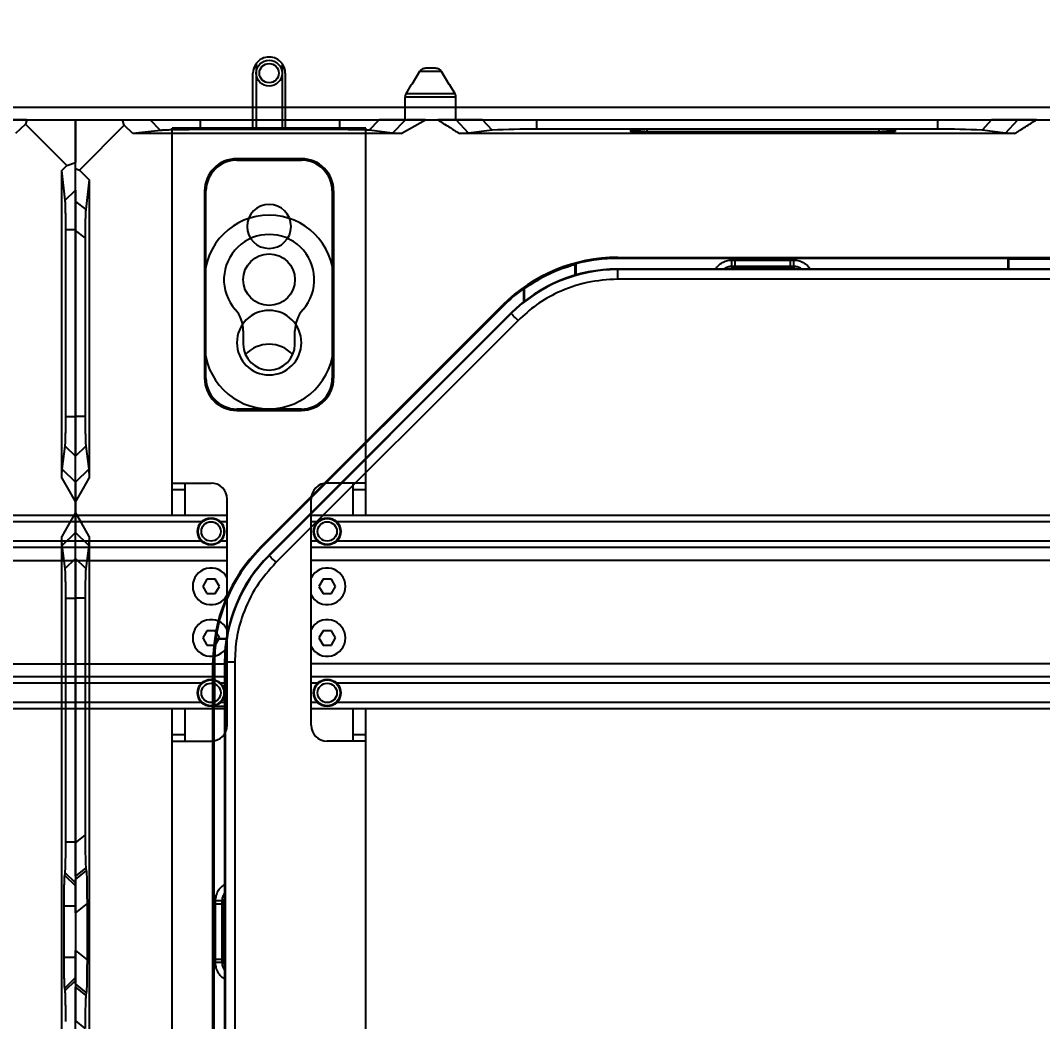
# Model space of a CAD drawing. Header units: millimetres. Extents: x 9226 to 36041, y 16031 to 21779.
# Drawn here: x 32276.7 to 32435.1, y 19639.3 to 19794.4 of the extents above; entities that cross this region are included whole.
import ezdxf
from ezdxf import colors
from ezdxf.entities.mleader import LeaderData, LeaderLine
from ezdxf.math import Vec2, Vec3

# ---------------------------------------------------------------- set-up
doc = ezdxf.new("R2010")
doc.units = ezdxf.units.MM
doc.layers.add('02___PRT_ALL_AXES', color=7, linetype='Continuous')
doc.styles.add('OSMS', font='verdana.ttf')
doc.styles.get("Standard").update_dxf_attribs({"font": 'arial.ttf'})
doc.dimstyles.new('ISO-200', dxfattribs={"dimtxt": 100, "dimasz": 60, "dimexe": 1.25, "dimexo": 5, "dimgap": 5, "dimtad": 1, "dimtoh": 1, "dimdec": 1, "dimdsep": 46, "dimtxsty": 'Standard', "dimcen": 2.5, "dimadec": 0, "dimazin": 0, "dimtfac": 1, "dimtdec": 1, "dimtmove": 0, "dimatfit": 3, "dimfxl": 1, "dimarcsym": 0})

# ---------------------------------------------------------------- blocks, each defined once
blk = doc.blocks.new('G$C9B8E3940')
at = {"color": 7, "linetype": 'Continuous', "lineweight": 25}
for p, q in [((53.29, 389.67), (52.09, 387.67)), ((56.71, 389.67), (53.29, 389.67)), ((57.91, 387.67), (56.71, 389.67)), ((52.03, 387.67), (51.18, 386.2)), ((52.03, 387.67), (52.09, 387.67)), ((57.91, 387.67), (57.97, 387.67)), ((58.82, 386.2), (57.97, 387.67)), ((51.05, 385.7), (51.05, 382.17)), ((58.95, 382.17), (58.95, 385.7)), ((0, 382.17), (7.27, 382.17)), ((0, 374.63), (0, 382.17)), ((7.56, 381.34), (7.27, 382.17)), ((7.27, 382.17), (11.57, 382.17)), ((13.15, 380.54), (11.57, 382.17)), ((19.33, 382.17), (19.33, 380.67)), ((19.33, 382.17), (40.93, 382.17)), ((40.93, 380.67), (40.93, 382.17)), ((45.52, 380.57), (47.07, 382.17)), ((51.11, 382.17), (47.07, 382.17)), ((49.1, 380.11), (51.11, 382.17)), ((54.21, 382.17), (56.14, 382.17)), ((60.9, 380.11), (58.99, 382.17)), ((63.08, 382.17), (58.99, 382.17)), ((64.55, 380.58), (63.08, 382.17)), ((71.41, 382.17), (71.41, 380.73)), ((71.41, 382.17), (133.59, 382.17)), ((133.59, 380.73), (133.59, 382.17)), ((141.92, 382.17), (140.45, 380.58)), ((146.01, 382.17), (141.92, 382.17)), ((144.1, 380.11), (146.01, 382.17)), ((148.87, 382.17), (150.79, 382.17)), ((592.46, 382.17), (587.35, 382.17)), ((592.46, 382.17), (592.24, 381.54)), ((592.46, 382.17), (600, 382.17)), ((600, 382.17), (600, 375.59)), ((7.56, 381.34), (0.63, 374.41)), ((8.88, 380.06), (7.56, 381.34)), ((13.15, 380.54), (8.88, 380.06)), ((50.47, 380.06), (8.88, 380.06)), ((40.93, 380.67), (19.33, 380.67)), ((49.1, 380.11), (45.52, 380.57)), ((145.47, 380.06), (59.53, 380.06)), ((64.55, 380.58), (60.9, 380.11)), ((133.59, 380.73), (71.41, 380.73)), ((86.03, 380.37), (86.03, 380.66)), ((88.5, 380.72), (124.5, 380.72)), ((124.5, 380.3), (88.5, 380.3)), ((126.98, 380.66), (126.98, 380.37)), ((144.1, 380.11), (140.45, 380.58)), ((592.24, 381.54), (590.71, 380.06)), ((598.66, 375.13), (592.24, 381.54)), ((25, 376.13), (25, 376.17)), ((35, 376.17), (25, 376.17)), ((25, 375.95), (25, 376.13)), ((25, 376.13), (35, 376.13)), ((25, 375.95), (35, 375.95)), ((35, 376.13), (35, 376.17)), ((35, 375.95), (35, 376.13)), ((598.66, 375.13), (600, 375.59)), ((600, 371.31), (600, 375.59)), ((0, 374.63), (0.63, 374.41)), ((0, 369.52), (0, 374.63)), ((0.63, 374.41), (2.12, 372.88)), ((597.89, 374.34), (598.66, 375.13)), ((597.89, 326.7), (597.89, 374.34)), ((598.41, 369.77), (597.89, 374.34)), ((2.12, 372.88), (1.59, 368.29)), ((2.12, 372.88), (2.12, 326.7)), ((20.04, 371.17), (20, 371.17)), ((20, 371.17), (20, 342.17)), ((20.04, 342.17), (20.04, 371.17)), ((20.04, 371.17), (20.22, 371.17)), ((20.22, 342.17), (20.22, 371.17)), ((39.78, 371.17), (39.96, 371.17)), ((39.78, 371.17), (39.78, 342.17)), ((39.96, 371.17), (39.96, 342.17)), ((39.96, 371.17), (40, 371.17)), ((40, 342.17), (40, 371.17)), ((598.41, 369.77), (600, 371.31)), ((0, 369.52), (1.59, 368.29)), ((1.5, 363.91), (0, 365.07)), ((0, 336.24), (0, 365.07)), ((598.5, 336.24), (598.5, 365.21)), ((598.5, 365.21), (600, 365.21)), ((600, 365.21), (600, 336.24)), ((1.5, 363.91), (1.5, 336.24)), ((77.43, 358.14), (77.43, 359.75)), ((77.52, 359.87), (77.52, 358.16)), ((84, 360.87), (516, 360.87)), ((84, 360.72), (84, 360.87)), ((144.48, 360.72), (84, 360.72)), ((101.71, 360.47), (102.21, 360.47)), ((102.21, 360.47), (110.79, 360.47)), ((102.21, 359.47), (102.21, 360.47)), ((110.79, 359.47), (102.21, 359.47)), ((110.79, 360.47), (111.29, 360.47)), ((110.79, 359.47), (110.79, 360.47)), ((111.29, 359.47), (110.79, 359.47)), ((111.29, 359.47), (111.29, 360.47)), ((144.48, 360.72), (144.57, 360.63)), ((144.48, 359.08), (144.48, 360.72)), ((155.43, 360.63), (144.57, 360.63)), ((144.57, 360.63), (144.57, 359.08)), ((84, 359), (84, 359.08)), ((101.5, 359.08), (84, 359.08)), ((84, 357.51), (84, 359)), ((516, 359), (84, 359)), ((101.67, 359.17), (101.5, 359.08)), ((111.33, 359.17), (101.67, 359.17)), ((101.68, 359.37), (111.32, 359.37)), ((111.5, 359.08), (111.33, 359.17)), ((200, 359.08), (111.5, 359.08)), ((516, 357.51), (84, 357.51)), ((69.48, 354.04), (69.48, 356.09)), ((69.57, 354.1), (69.57, 356.04)), ((28.68, 315.99), (66.18, 353.49)), ((66.29, 353.38), (28.79, 315.89)), ((66.29, 353.38), (66.18, 353.49)), ((67.45, 352.22), (29.95, 314.73)), ((67.5, 352.17), (30, 314.67)), ((67.5, 352.17), (67.45, 352.22)), ((68.56, 351.11), (31.06, 313.61)), ((20.04, 342.17), (20, 342.17)), ((20.04, 342.17), (20.22, 342.17)), ((39.78, 342.17), (39.96, 342.17)), ((39.96, 342.17), (40, 342.17)), ((35, 337.39), (25, 337.39)), ((25, 337.21), (25, 337.39)), ((35, 337.21), (35, 337.39)), ((1.5, 336.24), (0, 336.24)), ((35, 337.21), (25, 337.21)), ((25, 337.21), (25, 337.17)), ((25, 337.17), (35, 337.17)), ((35, 337.21), (35, 337.17)), ((598.5, 336.24), (600, 336.24)), ((1.6, 331.65), (0, 330.1)), ((1.6, 331.65), (2.06, 328.07)), ((597.94, 328.07), (598.4, 331.65)), ((598.4, 331.65), (600, 330.1)), ((0, 326.06), (0, 330.1)), ((600, 326.06), (600, 330.1)), ((2.06, 328.07), (0, 326.06)), ((597.94, 328.07), (600, 326.06)), ((0, 321.38), (0, 322.96)), ((600, 322.96), (600, 321.38)), ((2.06, 316.27), (0, 318.28)), ((0, 314.24), (0, 318.28)), ((2.12, 317.64), (2.12, 109.2)), ((597.89, 109.2), (597.89, 317.64)), ((597.94, 316.27), (600, 318.28)), ((600, 314.24), (600, 318.28)), ((2.06, 316.27), (1.6, 312.69)), ((28.79, 315.89), (28.68, 315.99)), ((598.4, 312.69), (597.94, 316.27)), ((1.6, 312.69), (0, 314.24)), ((30, 314.67), (29.95, 314.73)), ((598.4, 312.69), (600, 314.24)), ((1.5, 308.11), (0, 308.11)), ((0, 270.19), (0, 308.11)), ((1.5, 308.11), (1.5, 271.4)), ((598.5, 270.34), (598.5, 308.11)), ((598.5, 308.11), (600, 308.11)), ((600, 308.11), (600, 270.34)), ((21.72, 301.82), (23.38, 301.82)), ((23.36, 301.73), (21.79, 301.73)), ((21.3, 128.67), (21.3, 298.17)), ((21.54, 298.17), (21.3, 298.17)), ((21.54, 298.17), (21.54, 291.3)), ((23.17, 298.17), (23.09, 298.17)), ((23.09, 298.17), (23.09, 261.42)), ((24.67, 298.17), (23.17, 298.17)), ((23.17, 298.17), (23.17, 128.67)), ((24.67, 298.17), (24.67, 128.67)), ((21.45, 291.3), (21.45, 222.44)), ((23.09, 291.3), (21.45, 291.3)), ((0, 270.19), (1.5, 271.4)), ((598.5, 270.34), (600, 270.34)), ((1.61, 266.3), (0, 265)), ((1.61, 266.3), (1.67, 265.86)), ((0, 264.51), (1.67, 265.86)), ((0, 265), (0, 264.51)), ((598.34, 265.15), (598.4, 265.55)), ((598.34, 265.15), (600, 263.52)), ((600, 263.98), (598.4, 265.55)), ((600, 263.98), (600, 263.52)), ((23.09, 261.42), (23.01, 261.25)), ((1.79, 260.77), (0, 259.32)), ((1.79, 260.77), (1.79, 252.08)), ((21.7, 260.71), (21.7, 261.21)), ((22.7, 261.21), (21.7, 261.21)), ((21.7, 252.13), (21.7, 260.71)), ((22.7, 260.71), (21.7, 260.71)), ((22.7, 261.21), (22.7, 260.71)), ((22.7, 260.71), (22.7, 252.13)), ((22.81, 251.6), (22.81, 261.24)), ((23.01, 261.25), (23.01, 251.59)), ((598.24, 252.49), (598.24, 260.35)), ((600, 260.35), (598.24, 260.35)), ((600, 260.35), (600, 252.49)), ((0, 259.32), (0, 253.52)), ((0, 253.52), (1.79, 252.08)), ((21.7, 251.63), (21.7, 252.13)), ((22.7, 252.13), (21.7, 252.13)), ((598.24, 252.49), (600, 252.49)), ((23.01, 251.59), (23.09, 251.42)), ((23.09, 251.42), (23.09, 128.67)), ((600, 249.32), (598.34, 247.69)), ((598.4, 247.29), (600, 248.86)), ((600, 249.32), (600, 248.86)), ((1.67, 246.98), (0, 248.33)), ((0, 248.33), (0, 247.84)), ((0, 247.84), (1.61, 246.54)), ((598.4, 247.29), (598.34, 247.69)), ((1.67, 246.98), (1.61, 246.54)), ((1.5, 241.44), (0, 242.65)), ((0, 118.74), (0, 242.65))]:
    blk.add_line(p, q, dxfattribs=at)
at = {"color": 8, "linetype": 'Continuous', "lineweight": 25}
for p, q in [((55, 385.7), (51.05, 385.7)), ((58.82, 386.2), (51.18, 386.2)), ((58.95, 385.7), (55, 385.7)), ((88.5, 380.72), (88.5, 380.3)), ((124.5, 380.3), (124.5, 380.72))]:
    blk.add_line(p, q, dxfattribs=at)
at = {"color": 7, "linetype": 'Continuous', "lineweight": 25, "flags": 128}
for points in [[(50.47, 380.06), (52.57, 381.24), (54.21, 382.17)], [(101.71, 359.47), (101.71, 360.03), (101.71, 360.47)], [(69.57, 356.04), (69.52, 356.07), (69.48, 356.09)], [(68.56, 351.11), (68.36, 351.31), (68.16, 351.51), (67.98, 351.69), (67.82, 351.85), (67.69, 351.98), (67.59, 352.08), (67.52, 352.15), (67.5, 352.17)], [(0, 322.96), (1.19, 325.05), (2.12, 326.7)], [(597.89, 326.7), (599.07, 324.61), (600, 322.96)], [(2.12, 317.64), (0.93, 319.74), (0, 321.38)], [(600, 321.38), (598.82, 319.29), (597.89, 317.64)], [(31.06, 313.61), (30.86, 313.82), (30.66, 314.01), (30.48, 314.19), (30.32, 314.35), (30.19, 314.48), (30.09, 314.58), (30.03, 314.65), (30, 314.67)], [(21.79, 301.73), (21.75, 301.78), (21.72, 301.82)], [(22.7, 251.63), (22.14, 251.63), (21.7, 251.63)]]:
    blk.add_lwpolyline(points, dxfattribs=at)
at = {"color": 8, "linetype": 'Continuous', "lineweight": 25, "flags": 128}
for points in [[(86.03, 380.66), (86.29, 380.38), (86.34, 380.34)], [(126.67, 380.34), (126.77, 380.44), (126.98, 380.66)]]:
    blk.add_lwpolyline(points, dxfattribs=at)
at = {"color": 7, "linetype": 'Continuous', "lineweight": 25}
for centre, radius, start, end in [((52.05, 385.7), 1, 150, 180), ((57.95, 385.7), 1, 0, 30), ((70.12, 280.68), 100.05, 89.2608, 93.191), ((134.88, 280.68), 100.05, 86.809, 90.7392), ((25, 371.17), 5, 90, 180), ((25, 371.17), 4.96, 90, 180), ((25, 371.17), 4.78, 90, 180), ((35, 371.17), 5, 0, 90), ((35, 371.17), 4.96, 0, 90), ((35, 371.17), 4.78, 0, 90), ((30, 365.67), 3.4, 0, 180), ((30, 365.67), 3.4, 180, 0), ((84, 335.67), 25.2, 90, 135), ((84, 335.67), 24.96, 105.2533, 125.3088), ((84, 335.67), 25.05, 90, 104.992), ((84, 335.67), 23.41, 90, 135), ((84, 335.67), 23.33, 90, 135), ((84, 335.67), 25.05, 125.4122, 135), ((30, 347.67), 5, 0, 180), ((30, 347.67), 5, 180, 0), ((25, 342.17), 5, 180, 270), ((25, 342.17), 4.96, 180, 270), ((25, 342.17), 4.78, 180, 270), ((35, 342.17), 4.96, 270, 0), ((35, 342.17), 4.78, 270, 0), ((35, 342.17), 5, 270, 0), ((46.5, 298.17), 25.2, 135, 180), ((46.5, 298.17), 25.05, 135, 171.64), ((46.5, 298.17), 23.41, 135, 180), ((46.5, 298.17), 23.33, 135, 180), ((46.5, 298.17), 24.96, 171.813, 180)]:
    blk.add_arc(centre, radius, start, end, dxfattribs=at)
for points, knots in [([(54.27, 390.17), (54.1, 390.15), (53.81, 390.13), (53.47, 389.92), (53.35, 389.75), (53.29, 389.67)], [0, 0, 0, 0, 0.444997, 0.750736, 1, 1, 1, 1]), ([(55.73, 390.17), (55.69, 390.17), (55.59, 390.17), (55.41, 390.17), (55.21, 390.17), (55, 390.17), (54.79, 390.17), (54.59, 390.17), (54.41, 390.17), (54.31, 390.17), (54.27, 390.17)], [0, 0, 0, 0, 0.124916, 0.249994, 0.374831, 0.499997, 0.624836, 0.749991, 0.874919, 1, 1, 1, 1]), ([(56.71, 389.67), (56.64, 389.76), (56.5, 389.94), (56.19, 390.11), (55.93, 390.17), (55.77, 390.17), (55.73, 390.17)], [0, 0, 0, 0, 0.295996, 0.591452, 0.902631, 1, 1, 1, 1]), ([(11.57, 382.17), (11.6, 382.17), (11.65, 382.17), (11.74, 382.17), (11.84, 382.17), (11.94, 382.17), (12.06, 382.17), (12.19, 382.17), (12.33, 382.17), (12.48, 382.17), (12.81, 382.17), (13.41, 382.17), (14.39, 382.17), (15.5, 382.17), (16.47, 382.17), (17.23, 382.17), (17.75, 382.17), (18.27, 382.17), (18.8, 382.17), (19.16, 382.17), (19.33, 382.17)], [0, 0, 0, 0, 0.0280368, 0.0559357, 0.0837327, 0.1114646, 0.1391682, 0.1668805, 0.1946384, 0.2224787, 0.2504378, 0.3752085, 0.4995925, 0.6239852, 0.7491723, 0.7995478, 0.849599, 0.8995448, 0.9496056, 1, 1, 1, 1]), ([(40.93, 382.17), (41.01, 382.17), (41.17, 382.17), (41.41, 382.17), (41.64, 382.17), (41.87, 382.17), (42.1, 382.17), (42.33, 382.17), (42.56, 382.17), (42.79, 382.17), (43.27, 382.17), (43.99, 382.17), (44.88, 382.17), (45.65, 382.17), (46.16, 382.17), (46.48, 382.17), (46.67, 382.17), (46.83, 382.17), (46.97, 382.17), (47.04, 382.17), (47.07, 382.17)], [0, 0, 0, 0, 0.027956, 0.055781, 0.083514, 0.111194, 0.138859, 0.166549, 0.194304, 0.222161, 0.250161, 0.375032, 0.500008, 0.624842, 0.749841, 0.800085, 0.849995, 0.899798, 0.949723, 1, 1, 1, 1]), ([(54.21, 382.17), (53.89, 382.17), (53.27, 382.17), (52.49, 382.17), (51.87, 382.17), (51.5, 382.17), (51.33, 382.17), (51.26, 382.16), (51.21, 382.16), (51.18, 382.17), (51.14, 382.17), (51.12, 382.17), (51.11, 382.17)], [0, 0, 0, 0, 0.289629, 0.546849, 0.69149, 0.839411, 0.868678, 0.897795, 0.916239, 0.948597, 0.965761, 1, 1, 1, 1]), ([(56.14, 382.17), (56.7, 381.82), (57.27, 381.47), (58.11, 380.94), (58.4, 380.76), (58.82, 380.5), (58.96, 380.41), (59.25, 380.23), (59.39, 380.14), (59.53, 380.06)], [0, 0, 0, 0, 0.5, 0.5, 0.75, 0.75, 0.875, 0.875, 1, 1, 1, 1]), ([(58.99, 382.17), (58.98, 382.17), (58.97, 382.17), (58.93, 382.17), (58.88, 382.17), (58.83, 382.17), (58.79, 382.17), (58.74, 382.17), (58.69, 382.17), (58.64, 382.17), (58.6, 382.17), (58.56, 382.17), (58.53, 382.17), (58.49, 382.17), (58.41, 382.17), (58.26, 382.17), (58.02, 382.17), (57.67, 382.17), (57.04, 382.17), (56.51, 382.17), (56.14, 382.17)], [0, 0, 0, 0, 0.03109, 0.060707, 0.088672, 0.114849, 0.139142, 0.161488, 0.181791, 0.19987, 0.215881, 0.23032, 0.239612, 0.248007, 0.2709, 0.317902, 0.397978, 0.498535, 0.645616, 1, 1, 1, 1]), ([(63.08, 382.17), (63.28, 382.17), (63.63, 382.17), (64.64, 382.17), (65.31, 382.17), (66.86, 382.17), (67.75, 382.17), (69.59, 382.17), (70.53, 382.17), (71.41, 382.17)], [0, 0, 0, 0, 0.25, 0.25, 0.5, 0.5, 0.75, 0.75, 1, 1, 1, 1]), ([(133.59, 382.17), (134.48, 382.17), (135.42, 382.17), (137.25, 382.17), (138.14, 382.17), (139.7, 382.17), (140.36, 382.17), (141.37, 382.17), (141.72, 382.17), (141.92, 382.17)], [0, 0, 0, 0, 0.25, 0.25, 0.5, 0.5, 0.75, 0.75, 1, 1, 1, 1]), ([(145.47, 380.06), (145.61, 380.14), (145.75, 380.23), (146.04, 380.41), (146.18, 380.5), (146.6, 380.76), (146.89, 380.94), (147.73, 381.47), (148.3, 381.82), (148.87, 382.17)], [0, 0, 0, 0, 0.125, 0.125, 0.25, 0.25, 0.5, 0.5, 1, 1, 1, 1]), ([(148.87, 382.17), (148.5, 382.17), (148.14, 382.17), (147.59, 382.18), (147.41, 382.18), (147.13, 382.18), (147.04, 382.18), (146.86, 382.18), (146.76, 382.18), (146.61, 382.18), (146.56, 382.18), (146.5, 382.18), (146.48, 382.18), (146.46, 382.18), (146.44, 382.18), (146.36, 382.17), (146.29, 382.17), (146.13, 382.17), (146.05, 382.17), (146.01, 382.17)], [0, 0, 0, 0, 0.25, 0.25, 0.375, 0.375, 0.4375, 0.4375, 0.5, 0.5, 0.5625, 0.5625, 0.59375, 0.59375, 0.625, 0.625, 0.75, 0.75, 1, 1, 1, 1]), ([(19.33, 380.67), (19.25, 380.67), (19.09, 380.67), (18.86, 380.67), (18.62, 380.67), (18.38, 380.67), (18.15, 380.67), (17.92, 380.67), (17.69, 380.67), (17.46, 380.66), (16.97, 380.66), (16.24, 380.65), (15.36, 380.64), (14.58, 380.62), (14.07, 380.6), (13.74, 380.58), (13.56, 380.57), (13.39, 380.56), (13.25, 380.55), (13.18, 380.55), (13.15, 380.54)], [0, 0, 0, 0, 0.02805, 0.055958, 0.083762, 0.1115, 0.139213, 0.166938, 0.194716, 0.222584, 0.250581, 0.375397, 0.499861, 0.624129, 0.749171, 0.799403, 0.849379, 0.899322, 0.949455, 1, 1, 1, 1]), ([(45.52, 380.57), (45.5, 380.57), (45.47, 380.58), (45.42, 380.58), (45.36, 380.59), (45.29, 380.59), (45.22, 380.6), (45.13, 380.6), (45.04, 380.61), (44.84, 380.62), (44.48, 380.63), (43.91, 380.64), (43.25, 380.66), (42.64, 380.66), (42.12, 380.67), (41.73, 380.67), (41.34, 380.67), (41.07, 380.67), (40.93, 380.67)], [0, 0, 0, 0, 0.031369, 0.062604, 0.093761, 0.124899, 0.156076, 0.187351, 0.218781, 0.250423, 0.37549, 0.500202, 0.624684, 0.74977, 0.812676, 0.87504, 0.937326, 1, 1, 1, 1]), ([(50.47, 380.06), (50.42, 380.06), (50.32, 380.06), (50.19, 380.06), (50.05, 380.06), (49.93, 380.07), (49.81, 380.07), (49.69, 380.08), (49.56, 380.08), (49.42, 380.09), (49.28, 380.09), (49.17, 380.1), (49.12, 380.11), (49.1, 380.11)], [0, 0, 0, 0, 0.070759, 0.141336, 0.211942, 0.282789, 0.354086, 0.426038, 0.498844, 0.626087, 0.751275, 0.87553, 1, 1, 1, 1]), ([(60.9, 380.11), (60.82, 380.1), (60.65, 380.09), (60.3, 380.07), (60.17, 380.07), (59.94, 380.06), (59.87, 380.06), (59.7, 380.06), (59.62, 380.06), (59.53, 380.06)], [0, 0, 0, 0, 0.5, 0.5, 0.75, 0.75, 0.875, 0.875, 1, 1, 1, 1]), ([(86.03, 380.66), (86.03, 380.66), (86.03, 380.66), (86.05, 380.67), (86.07, 380.67), (86.11, 380.67), (86.16, 380.68), (86.25, 380.68), (86.43, 380.69), (86.74, 380.7), (87.12, 380.71), (87.48, 380.72), (87.78, 380.72), (88.02, 380.72), (88.26, 380.72), (88.42, 380.72), (88.5, 380.72)], [0, 0, 0, 0, 0.0414226, 0.0827214, 0.1240802, 0.165682, 0.2077067, 0.2503288, 0.3760422, 0.5000512, 0.6237435, 0.7495003, 0.8130207, 0.8755356, 0.9376549, 1, 1, 1, 1]), ([(88.5, 380.3), (88.45, 380.3), (88.34, 380.3), (88.18, 380.31), (88.02, 380.31), (87.86, 380.31), (87.71, 380.31), (87.45, 380.31), (87.12, 380.32), (86.74, 380.32), (86.43, 380.33), (86.24, 380.34), (86.13, 380.35), (86.07, 380.36), (86.03, 380.36), (86.03, 380.37), (86.03, 380.37)], [0, 0, 0, 0, 0.0414085, 0.0826934, 0.1240388, 0.1656279, 0.2076406, 0.2502517, 0.375941, 0.4999416, 0.6236422, 0.7494231, 0.8129603, 0.875494, 0.9376336, 1, 1, 1, 1]), ([(124.5, 380.72), (124.55, 380.72), (124.66, 380.72), (124.82, 380.72), (124.98, 380.72), (125.14, 380.72), (125.29, 380.72), (125.55, 380.72), (125.89, 380.71), (126.26, 380.7), (126.57, 380.69), (126.76, 380.68), (126.87, 380.68), (126.93, 380.67), (126.97, 380.66), (126.97, 380.66), (126.98, 380.66)], [0, 0, 0, 0, 0.041408, 0.082693, 0.124039, 0.165628, 0.207641, 0.250252, 0.375941, 0.499942, 0.623642, 0.749423, 0.81296, 0.875494, 0.937634, 1, 1, 1, 1]), ([(126.98, 380.37), (126.97, 380.37), (126.97, 380.37), (126.96, 380.36), (126.93, 380.36), (126.89, 380.35), (126.84, 380.35), (126.75, 380.34), (126.57, 380.33), (126.26, 380.32), (125.89, 380.32), (125.53, 380.31), (125.22, 380.31), (124.98, 380.31), (124.74, 380.3), (124.58, 380.3), (124.5, 380.3)], [0, 0, 0, 0, 0.041423, 0.082721, 0.12408, 0.165682, 0.207707, 0.250329, 0.376042, 0.500051, 0.623744, 0.7495, 0.813021, 0.875536, 0.937655, 1, 1, 1, 1]), ([(145.47, 380.06), (145.39, 380.06), (145.3, 380.06), (145.14, 380.06), (145.06, 380.06), (144.84, 380.07), (144.7, 380.07), (144.35, 380.09), (144.19, 380.1), (144.1, 380.11)], [0, 0, 0, 0, 0.125, 0.125, 0.25, 0.25, 0.5, 0.5, 1, 1, 1, 1]), ([(600, 371.31), (600, 371.29), (600, 371.24), (600, 371.16), (600, 371.07), (600, 370.97), (600, 370.86), (600, 370.75), (600, 370.62), (600, 370.34), (600, 369.86), (600, 369.09), (600, 368.22), (600, 367.45), (600, 366.86), (600, 366.45), (600, 366.04), (600, 365.63), (600, 365.35), (600, 365.21)], [0, 0, 0, 0, 0.031399, 0.062652, 0.093812, 0.124932, 0.156066, 0.187268, 0.218591, 0.250088, 0.374901, 0.49976, 0.624501, 0.749632, 0.799962, 0.849944, 0.899797, 0.949742, 1, 1, 1, 1]), ([(0, 365.07), (0, 365.66), (0, 366.8), (0, 368.18), (0, 369.1), (0, 369.38), (0, 369.52)], [0, 0, 0, 0, 0.285212, 0.557578, 0.774011, 1, 1, 1, 1]), ([(598.5, 365.21), (598.5, 365.29), (598.5, 365.44), (598.5, 365.66), (598.5, 365.88), (598.5, 366.1), (598.5, 366.32), (598.5, 366.54), (598.49, 366.93), (598.49, 367.48), (598.47, 368.14), (598.46, 368.71), (598.45, 369.11), (598.43, 369.37), (598.43, 369.53), (598.42, 369.67), (598.41, 369.73), (598.41, 369.77)], [0, 0, 0, 0, 0.035868, 0.071569, 0.107184, 0.142799, 0.178496, 0.21436, 0.250472, 0.375535, 0.500425, 0.624999, 0.74992, 0.812665, 0.874962, 0.937258, 1, 1, 1, 1]), ([(1.59, 368.29), (1.58, 368.17), (1.57, 367.98), (1.54, 367.46), (1.53, 367.13), (1.52, 366.37), (1.51, 365.92), (1.5, 364.96), (1.5, 364.44), (1.5, 363.91)], [0, 0, 0, 0, 0.25, 0.25, 0.5, 0.5, 0.75, 0.75, 1, 1, 1, 1]), ([(99.2, 359.08), (99.27, 359.2), (99.49, 359.57), (100.06, 360.02), (100.85, 360.4), (101.42, 360.45), (101.71, 360.47)], [0, 0, 0, 0, 0.138843, 0.425867, 0.712956, 1, 1, 1, 1]), ([(101.71, 359.47), (101.53, 359.46), (101.17, 359.43), (100.77, 359.27), (100.58, 359.12), (100.54, 359.08)], [0, 0, 0, 0, 0.43012, 0.864424, 1, 1, 1, 1]), ([(111.29, 360.47), (111.57, 360.45), (112.15, 360.4), (112.93, 360.03), (113.5, 359.58), (113.73, 359.2), (113.8, 359.08)], [0, 0, 0, 0, 0.284179, 0.569434, 0.854624, 1, 1, 1, 1]), ([(112.46, 359.08), (112.42, 359.12), (112.24, 359.27), (111.83, 359.43), (111.47, 359.46), (111.29, 359.47)], [0, 0, 0, 0, 0.135248, 0.570376, 1, 1, 1, 1]), ([(101.67, 359.17), (101.68, 359.17), (101.68, 359.18), (101.68, 359.23), (101.68, 359.3), (101.68, 359.34), (101.68, 359.37)], [0, 0, 0, 0, 0.270751, 0.562569, 0.789515, 1, 1, 1, 1]), ([(111.32, 359.37), (111.32, 359.34), (111.32, 359.28), (111.32, 359.21), (111.32, 359.17), (111.33, 359.17), (111.33, 359.17)], [0, 0, 0, 0, 0.270435, 0.562123, 0.789275, 1, 1, 1, 1]), ([(84, 357.51), (82.41, 357.41), (79.2, 357.2), (74.95, 355.68), (71.35, 353.64), (69.48, 351.95), (68.56, 351.11)], [0, 0, 0, 0, 0.277835, 0.560459, 0.782101, 1, 1, 1, 1]), ([(0, 330.1), (0, 330.12), (0, 330.15), (0, 330.22), (0, 330.29), (0, 330.37), (0, 330.46), (0, 330.56), (0, 330.67), (0, 330.78), (0, 331.05), (0, 331.52), (0, 332.29), (0, 333.18), (0, 333.95), (0, 334.56), (0, 334.97), (0, 335.39), (0, 335.81), (0, 336.09), (0, 336.24)], [0, 0, 0, 0, 0.027944, 0.0557601, 0.0834869, 0.1111636, 0.1388295, 0.1665238, 0.1942858, 0.2221545, 0.2501682, 0.3750481, 0.5000251, 0.6248208, 0.7498149, 0.8000557, 0.8499661, 0.8997743, 0.9497097, 1, 1, 1, 1]), ([(1.5, 336.24), (1.5, 336.17), (1.5, 336.04), (1.5, 335.84), (1.5, 335.64), (1.5, 335.44), (1.5, 335.24), (1.5, 335.05), (1.51, 334.86), (1.51, 334.47), (1.52, 333.92), (1.53, 333.26), (1.54, 332.69), (1.56, 332.29), (1.57, 332.04), (1.58, 331.87), (1.59, 331.74), (1.6, 331.68), (1.6, 331.65)], [0, 0, 0, 0, 0.031364, 0.062594, 0.093748, 0.124885, 0.156063, 0.187341, 0.218775, 0.250423, 0.37549, 0.5002, 0.624668, 0.749756, 0.812662, 0.875029, 0.93732, 1, 1, 1, 1]), ([(598.4, 331.65), (598.4, 331.67), (598.41, 331.7), (598.41, 331.75), (598.42, 331.81), (598.42, 331.88), (598.43, 331.96), (598.43, 332.04), (598.44, 332.13), (598.45, 332.33), (598.46, 332.69), (598.47, 333.26), (598.49, 333.93), (598.49, 334.54), (598.5, 335.05), (598.5, 335.44), (598.5, 335.84), (598.5, 336.1), (598.5, 336.24)], [0, 0, 0, 0, 0.031369, 0.062604, 0.093761, 0.124899, 0.156076, 0.187351, 0.218781, 0.250423, 0.37549, 0.500202, 0.624684, 0.74977, 0.812676, 0.87504, 0.937326, 1, 1, 1, 1]), ([(600, 336.24), (600, 336.16), (600, 336), (600, 335.76), (600, 335.53), (600, 335.3), (600, 335.07), (600, 334.84), (600, 334.61), (600, 334.38), (600, 333.9), (600, 333.18), (600, 332.29), (600, 331.52), (600, 331.01), (600, 330.69), (600, 330.5), (600, 330.34), (600, 330.2), (600, 330.13), (600, 330.1)], [0, 0, 0, 0, 0.027956, 0.055781, 0.083514, 0.111194, 0.138859, 0.166549, 0.194304, 0.222161, 0.250161, 0.375032, 0.500008, 0.624842, 0.749841, 0.800085, 0.849995, 0.899798, 0.949723, 1, 1, 1, 1]), ([(2.06, 328.07), (2.06, 328.06), (2.07, 328.03), (2.07, 327.98), (2.07, 327.92), (2.08, 327.85), (2.08, 327.77), (2.09, 327.68), (2.09, 327.56), (2.1, 327.4), (2.11, 327.19), (2.11, 326.96), (2.11, 326.79), (2.12, 326.7)], [0, 0, 0, 0, 0.070627, 0.141117, 0.211685, 0.28254, 0.353893, 0.425947, 0.498903, 0.626368, 0.751621, 0.875781, 1, 1, 1, 1]), ([(597.89, 326.7), (597.89, 326.75), (597.89, 326.85), (597.89, 326.99), (597.89, 327.12), (597.9, 327.25), (597.9, 327.36), (597.91, 327.48), (597.91, 327.61), (597.92, 327.75), (597.92, 327.89), (597.93, 328), (597.94, 328.05), (597.94, 328.07)], [0, 0, 0, 0, 0.070759, 0.141336, 0.211942, 0.282789, 0.354086, 0.426038, 0.498844, 0.626087, 0.751275, 0.87553, 1, 1, 1, 1]), ([(0, 326.06), (0, 326.03), (0.01, 325.95), (0.01, 325.79), (0.01, 325.73), (0.01, 325.59), (0.01, 325.51), (0.01, 325.13), (0.01, 324.24), (0, 323.45), (0, 322.96)], [0, 0, 0, 0, 0.125, 0.125, 0.1875, 0.1875, 0.25, 0.25, 0.5, 1, 1, 1, 1]), ([(600, 322.96), (600, 323.29), (600, 323.9), (600, 324.68), (600, 325.3), (600, 325.67), (600, 325.84), (599.99, 325.91), (599.99, 325.96), (600, 326), (600, 326.03), (600, 326.05), (600, 326.06)], [0, 0, 0, 0, 0.289629, 0.546849, 0.69149, 0.839411, 0.868678, 0.897795, 0.916239, 0.948597, 0.965761, 1, 1, 1, 1]), ([(0, 321.38), (0, 321.06), (0, 320.44), (0, 319.66), (0, 319.04), (0, 318.67), (0, 318.5), (0.01, 318.43), (0.01, 318.38), (0, 318.35), (0, 318.31), (0, 318.29), (0, 318.28)], [0, 0, 0, 0, 0.289629, 0.546849, 0.69149, 0.839411, 0.868678, 0.897795, 0.916239, 0.948597, 0.965761, 1, 1, 1, 1]), ([(600, 318.28), (600, 318.32), (599.99, 318.39), (599.99, 318.55), (599.99, 318.62), (599.99, 318.75), (599.99, 318.83), (599.99, 319.21), (599.99, 320.1), (600, 320.89), (600, 321.38)], [0, 0, 0, 0, 0.125, 0.125, 0.1875, 0.1875, 0.25, 0.25, 0.5, 1, 1, 1, 1]), ([(2.12, 317.64), (2.12, 317.59), (2.11, 317.49), (2.11, 317.36), (2.11, 317.22), (2.1, 317.1), (2.1, 316.98), (2.1, 316.86), (2.09, 316.73), (2.08, 316.59), (2.08, 316.45), (2.07, 316.34), (2.06, 316.29), (2.06, 316.27)], [0, 0, 0, 0, 0.070759, 0.141336, 0.211942, 0.282789, 0.354086, 0.426038, 0.498844, 0.626087, 0.751275, 0.87553, 1, 1, 1, 1]), ([(597.94, 316.27), (597.94, 316.28), (597.94, 316.31), (597.93, 316.36), (597.93, 316.42), (597.92, 316.49), (597.92, 316.57), (597.91, 316.66), (597.91, 316.78), (597.9, 316.94), (597.9, 317.15), (597.89, 317.39), (597.89, 317.56), (597.89, 317.64)], [0, 0, 0, 0, 0.070627, 0.141117, 0.211685, 0.28254, 0.353893, 0.425947, 0.498903, 0.626368, 0.751621, 0.875781, 1, 1, 1, 1]), ([(0, 308.11), (0, 308.18), (0, 308.34), (0, 308.58), (0, 308.81), (0, 309.04), (0, 309.27), (0, 309.5), (0, 309.73), (0, 309.96), (0, 310.44), (0, 311.16), (0, 312.05), (0, 312.82), (0, 313.33), (0, 313.65), (0, 313.84), (0, 314), (0, 314.14), (0, 314.21), (0, 314.24)], [0, 0, 0, 0, 0.027956, 0.055781, 0.083514, 0.111194, 0.138859, 0.166549, 0.194304, 0.222161, 0.250161, 0.375032, 0.500008, 0.624842, 0.749841, 0.800085, 0.849995, 0.899798, 0.949723, 1, 1, 1, 1]), ([(31.06, 313.61), (30.01, 312.42), (27.88, 310.01), (25.95, 305.93), (24.85, 301.93), (24.73, 299.42), (24.67, 298.17)], [0, 0, 0, 0, 0.277834, 0.560459, 0.782101, 1, 1, 1, 1]), ([(600, 314.24), (600, 314.23), (600, 314.19), (600, 314.12), (600, 314.05), (600, 313.97), (600, 313.88), (600, 313.78), (600, 313.67), (600, 313.56), (600, 313.29), (600, 312.82), (600, 312.05), (600, 311.16), (600, 310.39), (600, 309.78), (600, 309.37), (600, 308.95), (600, 308.53), (600, 308.25), (600, 308.11)], [0, 0, 0, 0, 0.027944, 0.05576, 0.083487, 0.111164, 0.138829, 0.166524, 0.194286, 0.222154, 0.250168, 0.375048, 0.500025, 0.624821, 0.749815, 0.800056, 0.849966, 0.899774, 0.94971, 1, 1, 1, 1]), ([(1.6, 312.69), (1.6, 312.67), (1.59, 312.64), (1.59, 312.59), (1.58, 312.53), (1.58, 312.46), (1.57, 312.39), (1.57, 312.3), (1.56, 312.21), (1.56, 312.01), (1.54, 311.65), (1.53, 311.08), (1.52, 310.42), (1.51, 309.81), (1.5, 309.29), (1.5, 308.9), (1.5, 308.51), (1.5, 308.24), (1.5, 308.11)], [0, 0, 0, 0, 0.031369, 0.062604, 0.093761, 0.124899, 0.156076, 0.187351, 0.218781, 0.250423, 0.37549, 0.500202, 0.624684, 0.74977, 0.812676, 0.87504, 0.937326, 1, 1, 1, 1]), ([(598.5, 308.11), (598.5, 308.17), (598.5, 308.31), (598.5, 308.51), (598.5, 308.7), (598.5, 308.9), (598.5, 309.1), (598.5, 309.29), (598.5, 309.49), (598.49, 309.87), (598.49, 310.42), (598.47, 311.08), (598.46, 311.66), (598.44, 312.05), (598.43, 312.31), (598.42, 312.47), (598.41, 312.6), (598.41, 312.66), (598.4, 312.69)], [0, 0, 0, 0, 0.031364, 0.062594, 0.093748, 0.124885, 0.156063, 0.187341, 0.218775, 0.250423, 0.37549, 0.5002, 0.624668, 0.749756, 0.812662, 0.875029, 0.93732, 1, 1, 1, 1]), ([(1.5, 271.4), (1.5, 270.7), (1.51, 269.35), (1.53, 267.73), (1.57, 266.72), (1.6, 266.44), (1.61, 266.3)], [0, 0, 0, 0, 0.283668, 0.55365, 0.770467, 1, 1, 1, 1]), ([(0, 265), (0, 265.21), (0, 265.6), (0, 266.97), (0, 268.57), (0, 269.64), (0, 270.19)], [0, 0, 0, 0, 0.2856931, 0.5573723, 0.7734886, 1, 1, 1, 1]), ([(598.4, 265.55), (598.4, 265.56), (598.4, 265.59), (598.41, 265.64), (598.41, 265.7), (598.42, 265.77), (598.42, 265.85), (598.43, 265.94), (598.43, 266.03), (598.44, 266.24), (598.46, 266.6), (598.47, 267.2), (598.48, 267.9), (598.49, 268.54), (598.5, 269.08), (598.5, 269.5), (598.5, 269.92), (598.5, 270.2), (598.5, 270.34)], [0, 0, 0, 0, 0.031538, 0.062914, 0.094186, 0.125409, 0.156643, 0.187945, 0.219372, 0.250981, 0.376066, 0.500166, 0.624128, 0.749261, 0.81222, 0.874682, 0.937118, 1, 1, 1, 1]), ([(600, 270.34), (600, 270.26), (600, 270.09), (600, 269.85), (600, 269.6), (600, 269.36), (600, 269.12), (600, 268.88), (600, 268.64), (600, 268.4), (600, 267.89), (600, 267.14), (600, 266.23), (600, 265.43), (600, 264.9), (600, 264.57), (600, 264.38), (600, 264.22), (600, 264.08), (600, 264.01), (600, 263.98)], [0, 0, 0, 0, 0.028051, 0.055957, 0.083758, 0.111494, 0.139203, 0.166927, 0.194704, 0.222574, 0.250576, 0.375454, 0.500038, 0.624433, 0.7494, 0.799606, 0.84954, 0.899432, 0.949509, 1, 1, 1, 1]), ([(0, 259.32), (0, 260.02), (0, 261.38), (0, 263.01), (0, 264.06), (0, 264.36), (0, 264.51)], [0, 0, 0, 0, 0.285693, 0.557372, 0.773489, 1, 1, 1, 1]), ([(1.67, 265.86), (1.69, 265.74), (1.71, 265.53), (1.74, 264.95), (1.75, 264.58), (1.77, 263.68), (1.77, 263.16), (1.78, 262.02), (1.79, 261.41), (1.79, 260.77)], [0, 0, 0, 0, 0.25, 0.25, 0.5, 0.5, 0.75, 0.75, 1, 1, 1, 1]), ([(598.24, 260.35), (598.24, 260.42), (598.24, 260.56), (598.24, 260.78), (598.24, 260.99), (598.24, 261.2), (598.24, 261.4), (598.24, 261.61), (598.24, 261.81), (598.25, 262.21), (598.25, 262.79), (598.27, 263.49), (598.28, 264.09), (598.3, 264.5), (598.31, 264.76), (598.32, 264.92), (598.33, 265.06), (598.34, 265.12), (598.34, 265.15)], [0, 0, 0, 0, 0.031524, 0.062879, 0.094122, 0.125312, 0.156509, 0.187772, 0.219157, 0.250725, 0.375643, 0.499928, 0.62399, 0.74911, 0.811952, 0.874407, 0.936936, 1, 1, 1, 1]), ([(21.7, 261.21), (21.72, 261.49), (21.77, 262.07), (22.14, 262.85), (22.59, 263.42), (22.97, 263.64), (23.09, 263.72)], [0, 0, 0, 0, 0.2838553, 0.5688845, 0.8534347, 1, 1, 1, 1]), ([(600, 263.52), (600, 263.51), (600, 263.48), (600, 263.43), (600, 263.37), (600, 263.29), (600, 263.21), (600, 263.06), (600, 262.8), (600, 262.41), (600, 261.95), (600, 261.5), (600, 261.08), (600, 260.72), (600, 260.47), (600, 260.35)], [0, 0, 0, 0, 0.041558, 0.083031, 0.124549, 0.166241, 0.208237, 0.250661, 0.376611, 0.499974, 0.623083, 0.749247, 0.83358, 0.916808, 1, 1, 1, 1]), ([(23.09, 262.38), (23.06, 262.34), (22.9, 262.16), (22.75, 261.75), (22.71, 261.39), (22.7, 261.21)], [0, 0, 0, 0, 0.135192, 0.569991, 1, 1, 1, 1]), ([(22.81, 261.24), (22.83, 261.24), (22.89, 261.24), (22.96, 261.24), (23, 261.24), (23, 261.25), (23.01, 261.25)], [0, 0, 0, 0, 0.270446, 0.562107, 0.789269, 1, 1, 1, 1]), ([(0, 248.33), (0, 248.54), (0, 248.93), (0, 250.3), (0, 251.9), (0, 252.97), (0, 253.52)], [0, 0, 0, 0, 0.285693, 0.557372, 0.773488, 1, 1, 1, 1]), ([(1.79, 252.08), (1.79, 251.44), (1.78, 250.82), (1.77, 249.68), (1.77, 249.16), (1.75, 248.26), (1.74, 247.89), (1.71, 247.31), (1.69, 247.1), (1.67, 246.98)], [0, 0, 0, 0, 0.25, 0.25, 0.5, 0.5, 0.75, 0.75, 1, 1, 1, 1]), ([(598.34, 247.69), (598.34, 247.71), (598.34, 247.74), (598.33, 247.79), (598.32, 247.85), (598.32, 247.92), (598.31, 248), (598.31, 248.08), (598.3, 248.18), (598.29, 248.39), (598.28, 248.75), (598.27, 249.35), (598.25, 250.05), (598.24, 250.69), (598.24, 251.23), (598.24, 251.64), (598.24, 252.07), (598.24, 252.35), (598.24, 252.49)], [0, 0, 0, 0, 0.031591, 0.062998, 0.094275, 0.12548, 0.156672, 0.187907, 0.219242, 0.250735, 0.37563, 0.499946, 0.624169, 0.749276, 0.812121, 0.874543, 0.937012, 1, 1, 1, 1]), ([(600, 252.49), (600, 252.43), (600, 252.31), (600, 252.12), (600, 251.94), (600, 251.76), (600, 251.58), (600, 251.29), (600, 250.89), (600, 250.43), (600, 250.04), (600, 249.75), (600, 249.55), (600, 249.41), (600, 249.35), (600, 249.32)], [0, 0, 0, 0, 0.041522, 0.082966, 0.124467, 0.166159, 0.208172, 0.250637, 0.376559, 0.500003, 0.623076, 0.749308, 0.833551, 0.91677, 1, 1, 1, 1]), ([(23.09, 249.12), (22.97, 249.19), (22.6, 249.41), (22.15, 249.98), (21.77, 250.77), (21.72, 251.34), (21.7, 251.63)], [0, 0, 0, 0, 0.138846, 0.425869, 0.712956, 1, 1, 1, 1]), ([(22.7, 251.63), (22.71, 251.45), (22.75, 251.09), (22.9, 250.69), (23.06, 250.5), (23.09, 250.46)], [0, 0, 0, 0, 0.429844, 0.864231, 1, 1, 1, 1]), ([(23.01, 251.59), (23, 251.6), (22.99, 251.6), (22.94, 251.6), (22.87, 251.6), (22.83, 251.6), (22.81, 251.6)], [0, 0, 0, 0, 0.270748, 0.562604, 0.789557, 1, 1, 1, 1]), ([(600, 248.86), (600, 248.84), (600, 248.81), (600, 248.74), (600, 248.67), (600, 248.59), (600, 248.49), (600, 248.4), (600, 248.29), (600, 248.17), (600, 247.9), (600, 247.42), (600, 246.62), (600, 245.7), (600, 244.89), (600, 244.25), (600, 243.82), (600, 243.39), (600, 242.94), (600, 242.65), (600, 242.5)], [0, 0, 0, 0, 0.028076, 0.056002, 0.083816, 0.111558, 0.139266, 0.16698, 0.194739, 0.222582, 0.250547, 0.375391, 0.499963, 0.624426, 0.749428, 0.799666, 0.84961, 0.899492, 0.949545, 1, 1, 1, 1]), ([(0, 242.65), (0, 243.35), (0, 244.71), (0, 246.34), (0, 247.39), (0, 247.69), (0, 247.84)], [0, 0, 0, 0, 0.285693, 0.557372, 0.773488, 1, 1, 1, 1]), ([(598.5, 242.5), (598.5, 242.57), (598.5, 242.71), (598.5, 242.92), (598.5, 243.13), (598.5, 243.34), (598.5, 243.55), (598.5, 243.76), (598.49, 243.96), (598.49, 244.36), (598.48, 244.94), (598.47, 245.64), (598.46, 246.24), (598.44, 246.64), (598.43, 246.91), (598.42, 247.07), (598.41, 247.21), (598.4, 247.26), (598.4, 247.29)], [0, 0, 0, 0, 0.031472, 0.062797, 0.094034, 0.125242, 0.15648, 0.187807, 0.219282, 0.250962, 0.376071, 0.500136, 0.623947, 0.749089, 0.812047, 0.874544, 0.937041, 1, 1, 1, 1]), ([(1.61, 246.54), (1.6, 246.35), (1.56, 245.99), (1.52, 244.65), (1.5, 243.06), (1.5, 241.99), (1.5, 241.44)], [0, 0, 0, 0, 0.289123, 0.56056, 0.774996, 1, 1, 1, 1])]:
    blk.add_open_spline(points, degree=3, knots=knots, dxfattribs=at)
for points in [[(77.43, 359.75), (77.46, 359.79), (77.49, 359.83), (77.52, 359.87)], [(102.21, 359.47), (102.04, 359.47), (101.88, 359.47), (101.71, 359.47)], [(22.7, 252.13), (22.7, 251.96), (22.7, 251.8), (22.7, 251.63)]]:
    blk.add_open_spline(points, degree=3, dxfattribs=at)
blk = doc.blocks.new('*U247')
blk.add_blockref('G$C9B8E3940', (-300, -217.42))
blk = doc.blocks.new('*U255')
for p in [(1800, 1350), (2400, 1350)]:
    blk.add_blockref('*U247', p)
blk = doc.blocks.new('*D278')
at = {"color": 0, "lineweight": -2, "transparency": 16777216}
for p, q in [((29885.25, 19783.98), (29885.25, 20204.53)), ((32885.25, 19783.98), (32885.25, 20204.53)), ((29945.25, 20203.28), (32825.25, 20203.28))]:
    blk.add_line(p, q, dxfattribs=at)
at = {"color": 0, "transparency": 16777216}
for points in [[(29945.25, 20213.28), (29945.25, 20193.28), (29885.25, 20203.28)], [(32825.25, 20213.28), (32825.25, 20193.28), (32885.25, 20203.28)]]:
    blk.add_solid(points, dxfattribs=at)
at = {"layer": 'Defpoints', "color": 0, "transparency": 16777216}
for p in [(32885.25, 20203.28), (29885.25, 19778.98), (32885.25, 19778.98)]:
    blk.add_point(p, dxfattribs=at)
at = {"color": 0, "lineweight": -3, "transparency": 16777216, "insert": (31385.25, 20273.01), "char_height": 100, "attachment_point": 5}
blk.add_mtext('3000mm [9\'-10 1/8"]', dxfattribs=at)
blk = doc.blocks.new('*D279')
at = {"color": 0, "lineweight": -2, "transparency": 16777216}
for p, q in [((29883.25, 19785.98), (29883.25, 20460.14)), ((32887.25, 19785.98), (32887.25, 20460.14)), ((29943.25, 20458.89), (32827.25, 20458.89))]:
    blk.add_line(p, q, dxfattribs=at)
at = {"color": 0, "transparency": 16777216}
for points in [[(29943.25, 20468.89), (29943.25, 20448.89), (29883.25, 20458.89)], [(32827.25, 20468.89), (32827.25, 20448.89), (32887.25, 20458.89)]]:
    blk.add_solid(points, dxfattribs=at)
at = {"layer": 'Defpoints', "color": 0, "transparency": 16777216}
for p in [(32887.25, 20458.89), (29883.25, 19780.98), (32887.25, 19780.98)]:
    blk.add_point(p, dxfattribs=at)
at = {"color": 0, "lineweight": -3, "transparency": 16777216, "insert": (31385.25, 20528.62), "char_height": 100, "attachment_point": 5}
blk.add_mtext('3004mm [9\'-10 1/4"]', dxfattribs=at)
blk = doc.blocks.new('yrhf')
at = {"color": 114, "linetype": 'Continuous', "true_color": 0x139b48}
for p, q in [((2557.18, 3518.33), (2557.18, 3526.83)), ((2562.18, 3526.83), (2562.18, 3518.33)), ((2544.68, 3458.33), (2544.68, 3518.33)), ((2574.68, 3518.33), (2544.68, 3518.33)), ((2574.68, 3458.33), (2574.68, 3518.33)), ((2549.68, 3494.84), (2549.68, 3484.84)), ((2569.68, 3484.84), (2569.68, 3494.84)), ((2555.68, 3486.9), (2555.68, 3484.84)), ((2563.68, 3484.84), (2563.68, 3486.9)), ((2544.68, 3463.33), (2550.68, 3463.33)), ((2546.68, 3458.33), (2546.68, 3463.33)), ((2574.68, 3463.33), (2568.68, 3463.33)), ((2572.68, 3458.33), (2572.68, 3463.33)), ((2544.68, 3462.33), (2546.68, 3462.33)), ((2572.68, 3462.33), (2574.68, 3462.33)), ((2553.18, 3425.83), (2553.18, 3460.83)), ((2566.18, 3425.83), (2566.18, 3460.83)), ((2553.18, 3458.33), (2503.18, 3458.33)), ((2553.18, 3457.33), (2552.15, 3457.33)), ((3093.18, 3458.33), (2566.18, 3458.33)), ((2567.21, 3457.33), (2566.18, 3457.33)), ((2553.18, 3454.33), (2552.15, 3454.33)), ((2567.21, 3454.33), (2566.18, 3454.33)), ((2553.18, 3453.33), (2503.18, 3453.33)), ((3093.18, 3453.33), (2566.18, 3453.33)), ((2502.68, 3451.33), (2553.18, 3451.33)), ((3093.18, 3451.33), (2566.18, 3451.33)), ((2550.03, 3448.44), (2549.39, 3447.33)), ((2551.32, 3448.44), (2550.03, 3448.44)), ((2551.97, 3447.33), (2551.32, 3448.44)), ((2568.03, 3448.44), (2567.39, 3447.33)), ((2569.32, 3448.44), (2568.03, 3448.44)), ((2569.97, 3447.33), (2569.32, 3448.44)), ((2549.39, 3447.33), (2550.03, 3446.21)), ((2550.03, 3446.21), (2551.32, 3446.21)), ((2551.32, 3446.21), (2551.97, 3447.33)), ((2567.39, 3447.33), (2568.03, 3446.21)), ((2568.03, 3446.21), (2569.32, 3446.21)), ((2569.32, 3446.21), (2569.97, 3447.33)), ((2550.03, 3440.44), (2549.39, 3439.33)), ((2551.32, 3440.44), (2550.03, 3440.44)), ((2551.97, 3439.33), (2551.32, 3440.44)), ((2568.03, 3440.44), (2567.39, 3439.33)), ((2569.32, 3440.44), (2568.03, 3440.44)), ((2569.97, 3439.33), (2569.32, 3440.44)), ((2549.39, 3439.33), (2550.03, 3438.21)), ((2550.03, 3438.21), (2551.32, 3438.21)), ((2551.32, 3438.21), (2551.97, 3439.33)), ((2567.39, 3439.33), (2568.03, 3438.21)), ((2568.03, 3438.21), (2569.32, 3438.21)), ((2569.32, 3438.21), (2569.97, 3439.33)), ((2502.68, 3435.33), (2553.18, 3435.33)), ((3093.18, 3435.33), (2566.18, 3435.33)), ((2553.18, 3433.33), (2503.18, 3433.33)), ((3093.18, 3433.33), (2566.18, 3433.33)), ((2553.18, 3432.33), (2552.15, 3432.33)), ((2567.21, 3432.33), (2566.18, 3432.33)), ((2553.18, 3429.33), (2552.15, 3429.33)), ((2567.21, 3429.33), (2566.18, 3429.33)), ((2553.18, 3428.33), (2503.18, 3428.33)), ((2544.68, 3278.33), (2544.68, 3428.33)), ((2546.68, 3423.33), (2546.68, 3428.33)), ((3093.18, 3428.33), (2566.18, 3428.33)), ((2572.68, 3423.33), (2572.68, 3428.33)), ((2574.68, 3278.33), (2574.68, 3428.33)), ((2546.68, 3424.33), (2544.68, 3424.33)), ((2574.68, 3424.33), (2572.68, 3424.33)), ((2544.68, 3423.33), (2550.68, 3423.33)), ((2574.68, 3423.33), (2568.68, 3423.33))]:
    blk.add_line(p, q, dxfattribs=at)
for centre, radius in [((2559.68, 3526.83), 2), ((2559.68, 3526.83), 1.5), ((2550.68, 3455.83), 2), ((2550.68, 3455.83), 1.5), ((2568.68, 3455.83), 2), ((2568.68, 3455.83), 1.5), ((2550.68, 3430.83), 2), ((2550.68, 3430.83), 1.5), ((2568.68, 3430.83), 2), ((2568.68, 3430.83), 1.5)]:
    blk.add_circle(centre, radius, dxfattribs=at)
for centre, radius, start, end in [((2559.68, 3526.83), 2.5, 143.1301, 180), ((2559.68, 3526.83), 2.5, 0, 36.8699), ((2559.68, 3494.84), 10, 0, 180), ((2559.68, 3494.84), 7, 318.5904, 221.4096), ((2550.68, 3486.9), 5, 0, 41.4096), ((2568.68, 3486.9), 5, 138.5904, 180), ((2559.68, 3484.84), 10, 180, 0), ((2559.68, 3484.84), 4, 180, 0), ((2559.68, 3479.84), 5, 43.1625, 136.8375), ((2550.68, 3460.83), 2.5, 0, 90), ((2568.68, 3460.83), 2.5, 90, 180), ((2550.68, 3425.83), 2.5, 270, 0), ((2568.68, 3425.83), 2.5, 180, 270)]:
    blk.add_arc(centre, radius, start, end, dxfattribs=at)
at = {"layer": '02___PRT_ALL_AXES', "color": 114, "linetype": 'Continuous', "true_color": 0x139b48}
for p, q in [((2557.68, 3528.33), (2557.68, 3518.33)), ((2561.68, 3528.33), (2561.68, 3518.33)), ((2549.21, 3457.33), (2510.15, 3457.33)), ((3089.21, 3457.33), (2570.15, 3457.33)), ((2549.21, 3454.33), (2510.15, 3454.33)), ((3089.21, 3454.33), (2570.15, 3454.33)), ((2549.21, 3432.33), (2510.15, 3432.33)), ((3089.21, 3432.33), (2570.15, 3432.33)), ((2549.21, 3429.33), (2510.15, 3429.33)), ((3089.21, 3429.33), (2570.15, 3429.33))]:
    blk.add_line(p, q, dxfattribs=at)
for centre, radius in [((2559.68, 3494.84), 4), ((2550.68, 3455.83), 2.1), ((2568.68, 3455.83), 2.1), ((2550.68, 3430.83), 2.1), ((2568.68, 3430.83), 2.1)]:
    blk.add_circle(centre, radius, dxfattribs=at)
for centre, radius, start, end in [((2559.68, 3526.83), 2.5, 36.8699, 143.1301), ((2550.68, 3447.33), 2.84, 28.0842, 331.9158), ((2568.68, 3447.33), 2.84, 208.0842, 151.9158), ((2550.68, 3439.33), 2.84, 28.0842, 331.9158), ((2568.68, 3439.33), 2.84, 208.0842, 151.9158)]:
    blk.add_arc(centre, radius, start, end, dxfattribs=at)
blk = doc.blocks.new('*U265')
blk.add_blockref('yrhf', (-2808.68, -3356.33))
blk = doc.blocks.new('*U266')
at = {"color": 0, "linetype": 'ByBlock', "lineweight": -2, "transparency": 16777216}
blk.add_blockref('*U265', (2400, 0), dxfattribs=at)

msp = doc.modelspace()

# ---------------------------------------------------------------- linework, layer by layer
at = {"color": 30, "true_color": 0xf26722}
for points in [[(29883.25, 19780.984), (32887.25, 19780.984), (32887.25, 18089.484), (29883.25, 18089.484)], [(29885.25, 19778.984), (32885.25, 19778.984), (32885.25, 18091.484), (29885.25, 18091.484)]]:
    msp.add_lwpolyline(points, close=True, dxfattribs=at)

# ---------------------------------------------------------------- block references
msp.add_blockref('*U266', (30164.25, 19615.734))
at = {"lineweight": -3}
msp.add_blockref('*U255', (30185.25, 18264.233), dxfattribs=at)

# ---------------------------------------------------------------- dimensions: what is measured, and where the dimension line sits
dim = msp.add_linear_dim(base=(32887.25, 20458.888), p1=(29883.25, 19780.984), p2=(32887.25, 19780.984), dimstyle='ISO-200', override={"dimpost": 'mm'}, dxfattribs=at)
dim.commit()
dim.dimension.update_dxf_attribs({"geometry": '*D279', "text_midpoint": (31385.25, 20458.888), "dimtype": 160})
dim = msp.add_linear_dim(base=(32885.25, 20203.276), p1=(29885.25, 19778.984), p2=(32885.25, 19778.984), dimstyle='ISO-200', override={"dimpost": 'mm'}, dxfattribs=at)
dim.commit()
dim.dimension.update_dxf_attribs({"geometry": '*D278', "text_midpoint": (31385.25, 20273.01)})

# ---------------------------------------------------------------- leaders
at = {"color": 30, "lineweight": -3, "true_color": 0xf26722}
ml = msp.add_multileader_mtext('Standard', dxfattribs=at)
ml.set_content('{\\C30;\\c2254834;Trim Kit(Reference size only) }', color=4, style='OSMS')
ml.set_leader_properties()
ml.build(insert=Vec2(0, 0))
ml.multileader.update_dxf_attribs({"dogleg_length": 3, "arrow_head_size": 30.48})
ctx = ml.context
ctx.base_point, ctx.char_height, ctx.arrow_head_size, ctx.landing_gap_size, ctx.plane_origin = Vec3(31305.801, 19952.488), 60, 30.48, 11.43, Vec3(30668.659, 19862.396)
notes = []
notes.append((ctx, [(1, (1, 1, 0), (30873.675, 19952.488), (1, 0), 432.126, [(0, [(30692.363, 19778.984)], 0, [])])]))
ctx.mtext.insert, ctx.mtext.width, ctx.mtext.defined_height, ctx.mtext.flow_direction = Vec3(31317.231, 19990.789), 3181.4201, 605.077, 5
for ctx, leaders in notes:
    for number, flags, end, landing, length, lines in leaders:
        leader = LeaderData()
        leader.index, (leader.has_last_leader_line, leader.has_dogleg_vector, leader.attachment_direction) = number, flags
        leader.last_leader_point, leader.dogleg_vector, leader.dogleg_length = Vec3(end), Vec3(landing), length
        for number, points, colour, breaks in lines:
            line = LeaderLine()
            line.index, line.vertices, line.color, line.breaks = number, Vec3.list(points), colors.encode_raw_color(colour), breaks
            leader.lines.append(line)
        ctx.leaders.append(leader)

doc.saveas('drawing.dxf')
